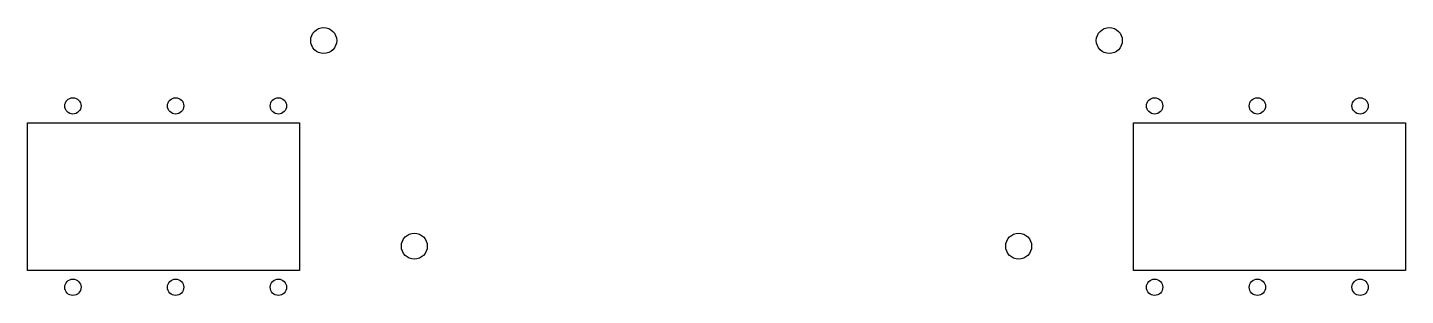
# Model space of a CAD drawing. Extents: x -114 to 114, y -233 to -189.
import ezdxf

# ---------------------------------------------------------------- set-up
doc = ezdxf.new("R2010")
doc.units = 0
doc.layers.add('Sketch003', color=7, linetype='CONTINUOUS')

msp = doc.modelspace()

# ---------------------------------------------------------------- linework, layer by layer
at = {"layer": 'Sketch003'}
for p, q in [((-114, -204.615), (-69, -204.615)), ((-114, -229.015), (-114, -204.615)), ((-69, -204.615), (-69, -229.015)), ((69, -204.615), (114, -204.615)), ((69, -229.015), (69, -204.615)), ((114, -204.615), (114, -229.015)), ((-69, -229.015), (-114, -229.015)), ((114, -229.015), (69, -229.015))]:
    msp.add_line(p, q, dxfattribs=at)
for centre, radius in [((-65, -191.015), 2.15), ((65, -191.015), 2.15), ((-106.5, -201.815), 1.35), ((-89.5, -201.815), 1.35), ((-72.5, -201.815), 1.35), ((72.5, -201.815), 1.35), ((89.5, -201.815), 1.35), ((106.5, -201.815), 1.35), ((-50, -225.015), 2.15), ((50, -225.015), 2.15), ((-106.5, -231.815), 1.35), ((-89.5, -231.815), 1.35), ((-72.5, -231.815), 1.35), ((72.5, -231.815), 1.35), ((89.5, -231.815), 1.35), ((106.5, -231.815), 1.35)]:
    msp.add_circle(centre, radius, dxfattribs=at)

doc.saveas('drawing.dxf')
